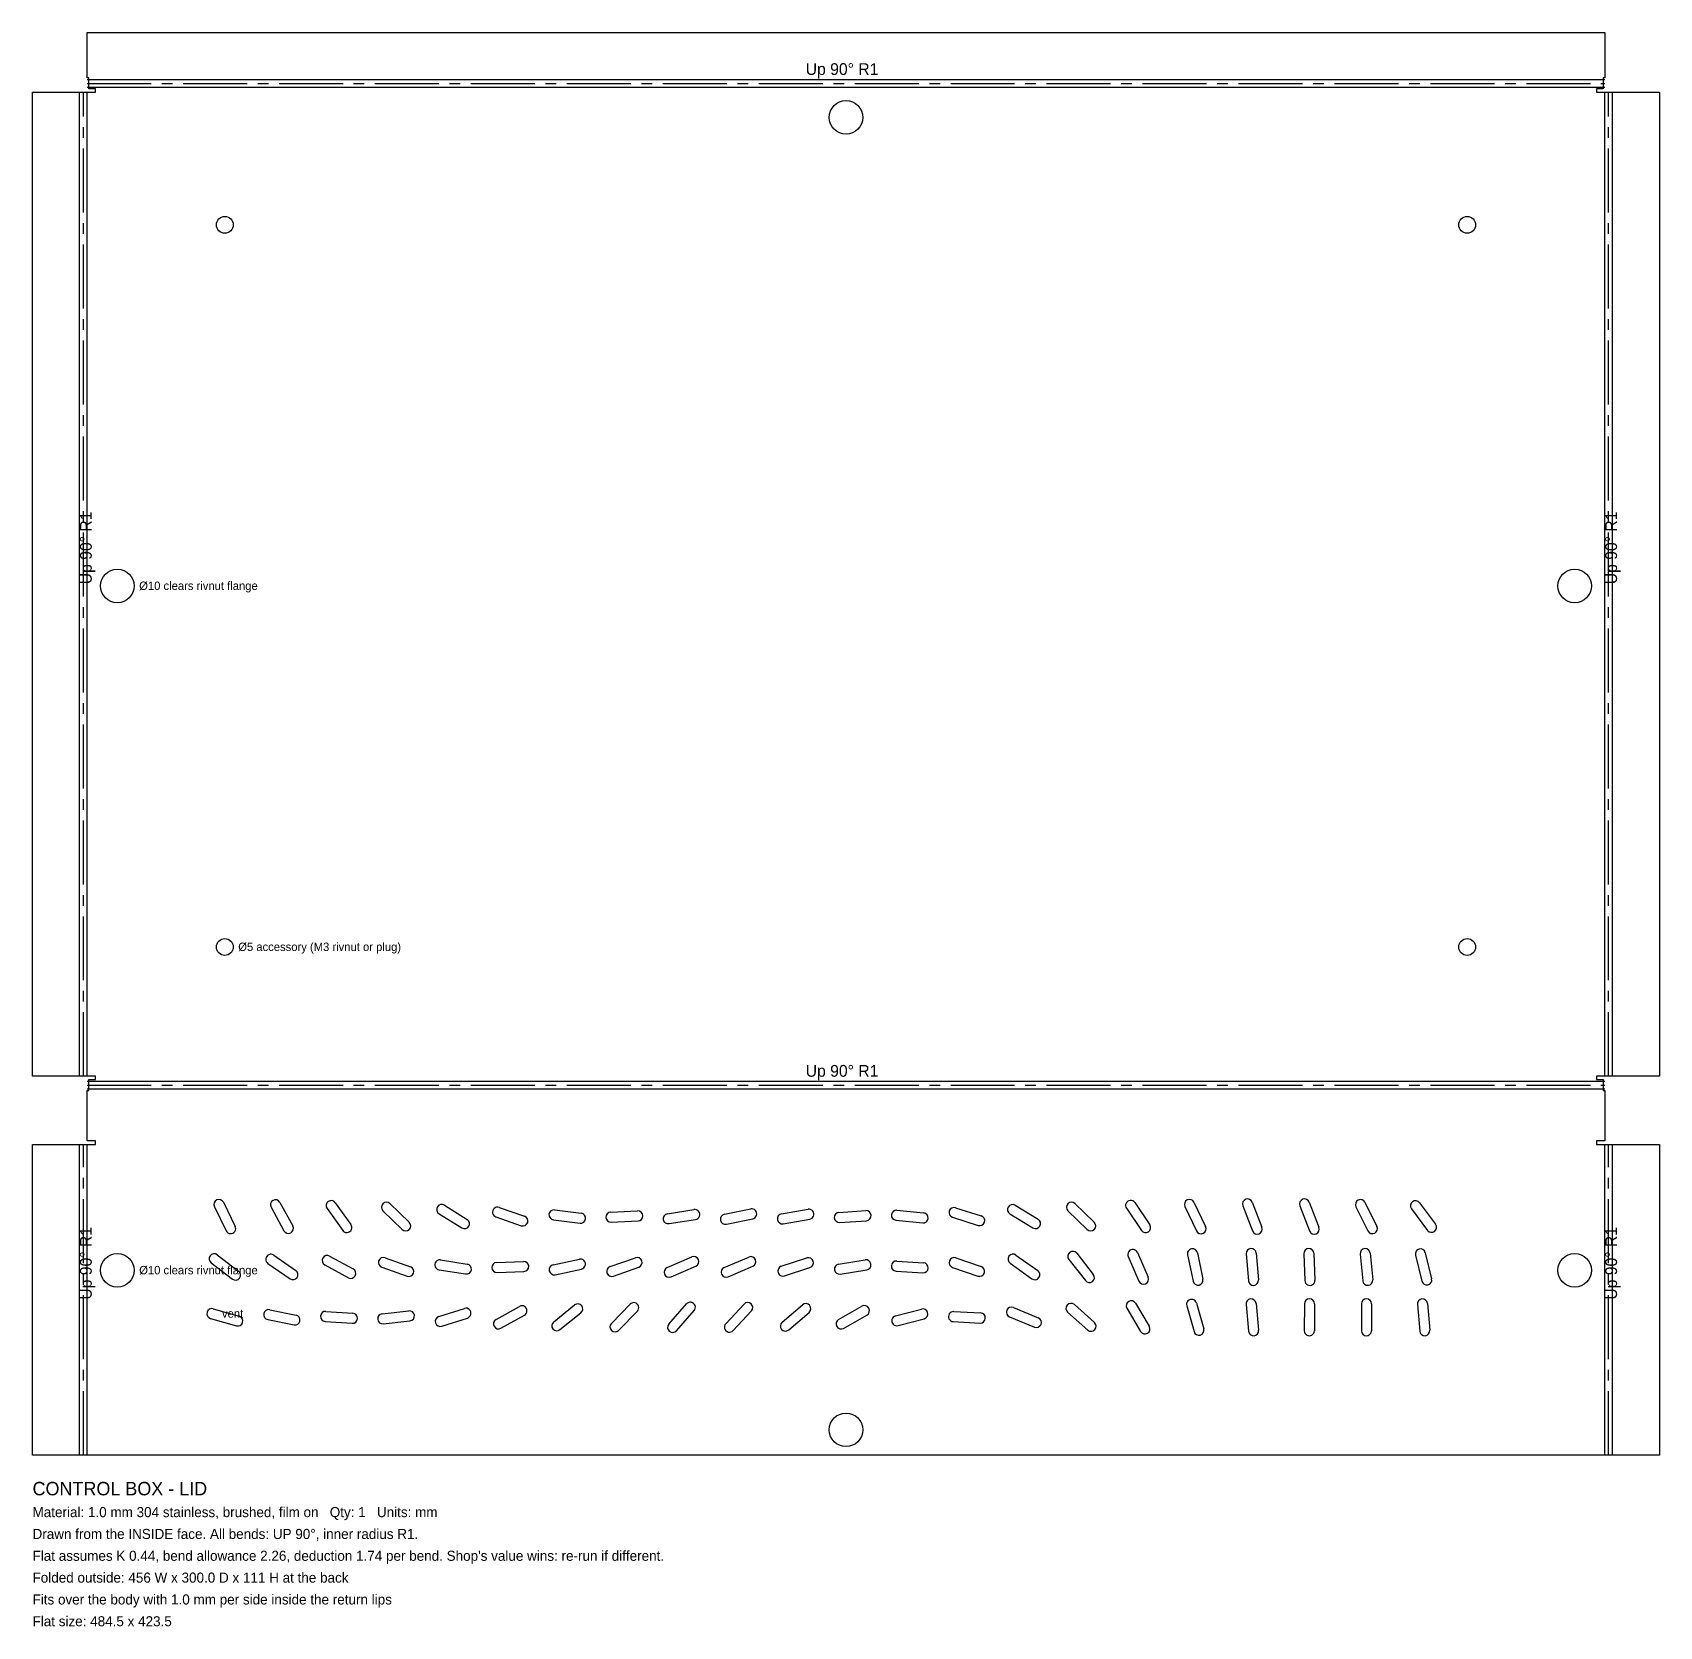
# Model space of a CAD drawing. Header units: millimetres. Extents: x -242 to 242, y -310 to 165.
import ezdxf

# ---------------------------------------------------------------- set-up
doc = ezdxf.new("R2010")
doc.units = ezdxf.units.MM
doc.linetypes.add('CENTER2', pattern=[28.575, 19.05, -3.175, 3.175, -3.175])
for name, color, linetype in [('Bend Center', 1, 'CENTER2'), ('Bend Notes', 3, 'CONTINUOUS'), ('Leaders', 5, 'CONTINUOUS'), ('Title', 7, 'CONTINUOUS'), ('Visible', 7, 'CONTINUOUS'), ('Visible Narrow', 8, 'CONTINUOUS')]:
    doc.layers.add(name, color=color, linetype=linetype)

msp = doc.modelspace()

# ---------------------------------------------------------------- linework, layer by layer
at = {"layer": 'Bend Center'}
for p, q in [((-227.131, -146), (-227.131, 147)), ((-226, 149.631), (226, 149.631)), ((227.131, -146), (227.131, 147)), ((-226, -148.631), (226, -148.631)), ((-227.131, -258.7619), (-227.131, -166.2619)), ((227.131, -258.7619), (227.131, -166.2619))]:
    msp.add_line(p, q, dxfattribs=at)
at = {"layer": 'Visible'}
for p, q in [((-226, 151.2619), (-226, 164.7619)), ((-226, 164.7619), (226, 164.7619)), ((226, 164.7619), (226, 151.2619)), ((-225.5, 151.2619), (-226, 151.2619)), ((-225.5, 148), (-225.5, 151.2619)), ((226, 151.2619), (225.5, 151.2619)), ((225.5, 151.2619), (225.5, 148)), ((-242.2619, -146), (-242.2619, 147)), ((-242.2619, 147), (-228.7619, 147)), ((-228.7619, 147), (-228.2619, 147)), ((-228.2619, 147), (-226, 147)), ((-226, 147), (-223.5, 147)), ((-223.5, 148), (-225.5, 148)), ((-223.5, 147), (-223.5, 148)), ((225.5, 148), (223.5, 148)), ((223.5, 148), (223.5, 147)), ((223.5, 147), (226, 147)), ((226, 147), (228.2619, 147)), ((228.2619, 147), (228.7619, 147)), ((228.7619, 147), (242.2619, 147)), ((242.2619, 147), (242.2619, -146)), ((-228.7619, -146), (-242.2619, -146)), ((-228.2619, -146), (-228.7619, -146)), ((-226, -146), (-228.2619, -146)), ((-223.5, -146), (-226, -146)), ((-225.5, -150.2619), (-225.5, -147)), ((-225.5, -147), (-223.5, -147)), ((-223.5, -147), (-223.5, -146)), ((226, -146), (223.5, -146)), ((223.5, -146), (223.5, -147)), ((223.5, -147), (225.5, -147)), ((225.5, -147), (225.5, -150.2619)), ((228.2619, -146), (226, -146)), ((228.7619, -146), (228.2619, -146)), ((242.2619, -146), (228.7619, -146)), ((-226, -165.2619), (-226, -150.2619)), ((-226, -150.2619), (-225.5, -150.2619)), ((225.5, -150.2619), (226, -150.2619)), ((226, -150.2619), (226, -165.2619)), ((-242.2619, -258.7619), (-242.2619, -166.2619)), ((-242.2619, -166.2619), (-228.7619, -166.2619)), ((-228.7619, -166.2619), (-228.2619, -166.2619)), ((-228.2619, -166.2619), (-226, -166.2619)), ((-223.5, -165.2619), (-226, -165.2619)), ((-226, -166.2619), (-223.5, -166.2619)), ((-223.5, -166.2619), (-223.5, -165.2619)), ((226, -165.2619), (223.5, -165.2619)), ((223.5, -165.2619), (223.5, -166.2619)), ((223.5, -166.2619), (226, -166.2619)), ((226, -166.2619), (228.2619, -166.2619)), ((228.2619, -166.2619), (228.7619, -166.2619)), ((228.7619, -166.2619), (242.2619, -166.2619)), ((242.2619, -166.2619), (242.2619, -258.7619)), ((-185.4017, -183.5089), (-181.9008, -190.7022)), ((-168.5995, -183.5322), (-164.7671, -190.5545)), ((-152.1064, -183.6357), (-147.4532, -190.1432)), ((-135.8216, -183.8978), (-130.0868, -189.4756)), ((68.1777, -183.8981), (73.9136, -189.4748)), ((85.9921, -183.6105), (90.4891, -190.227)), ((103.6286, -183.5061), (107.0782, -190.7242)), ((120.9719, -183.49), (123.8301, -190.9621)), ((137.9579, -183.4902), (140.8406, -190.9527)), ((154.5628, -183.5124), (158.1236, -190.6762)), ((170.811, -183.6587), (175.5938, -190.0716)), ((-188.0992, -184.8217), (-184.5983, -192.015)), ((-171.2329, -184.9694), (-167.4005, -191.9917)), ((-154.5468, -185.3807), (-149.8936, -191.8882)), ((-137.9132, -186.0483), (-132.1784, -191.6261)), ((-121.1876, -186.917), (-114.4005, -191.152)), ((-119.5995, -184.3719), (-112.8124, -188.6069)), ((-104.2707, -187.8677), (-96.7128, -190.4904)), ((-103.2872, -185.0335), (-95.7293, -187.6562)), ((-87.1561, -188.7503), (-79.2188, -189.7501)), ((-86.7812, -185.7738), (-78.8439, -186.7736)), ((-70.0636, -186.444), (-62.0718, -186.083)), ((-53.1866, -186.9119), (-45.2868, -185.6495)), ((-52.7132, -189.8744), (-44.8134, -188.6119)), ((-36.2197, -187.0953), (-28.3824, -185.4897)), ((-35.6176, -190.0342), (-27.7803, -188.4286)), ((-19.1967, -186.9635), (-11.3131, -185.604)), ((-18.6869, -189.9199), (-10.8033, -188.5604)), ((-2.0918, -186.5341), (5.8902, -185.9966)), ((14.8723, -188.863), (22.8339, -189.6465)), ((15.1661, -185.8774), (23.1277, -186.6609)), ((31.7335, -187.978), (39.3566, -190.4046)), ((32.6434, -185.1193), (40.2665, -187.5459)), ((48.7987, -186.988), (55.6565, -191.1075)), ((50.3435, -184.4164), (57.2013, -188.5358)), ((66.0864, -186.0491), (71.8223, -191.6258)), ((83.5109, -185.2969), (88.0079, -191.9134)), ((100.9218, -184.7997), (104.3714, -192.0178)), ((118.1699, -184.5618), (121.0281, -192.0339)), ((135.1594, -184.5712), (138.0421, -192.0337)), ((151.8764, -184.8477), (155.4372, -192.0115)), ((168.4062, -185.4523), (173.189, -191.8652)), ((-69.9282, -189.4409), (-61.9364, -189.0799)), ((-1.8902, -189.5273), (6.0918, -188.9898)), ((86.7827, -198.4955), (89.969, -205.8336)), ((104.6419, -198.5384), (106.2935, -206.3661)), ((122.174, -198.6544), (122.8164, -206.6286)), ((156.1122, -198.6373), (156.8742, -206.6009)), ((172.4966, -198.5189), (174.4158, -206.2853)), ((-189.092, -201.5348), (-182.7239, -206.3771)), ((-187.2761, -199.1468), (-180.908, -203.9891)), ((-172.1387, -201.7032), (-165.5779, -206.281)), ((-170.4221, -199.2429), (-163.8613, -203.8206)), ((-155.2292, -202.1585), (-148.2105, -205.9974)), ((-153.7895, -199.5265), (-146.7708, -203.3654)), ((-138.2713, -202.8374), (-130.7322, -205.5136)), ((-137.2678, -200.0103), (-129.7287, -202.6865)), ((-120.7249, -200.6703), (-112.8182, -201.8886)), ((-104.0562, -201.4212), (-96.0624, -201.105)), ((-87.2257, -202.1344), (-79.4037, -200.4562)), ((-86.5963, -205.0677), (-78.7743, -203.3895)), ((-70.2712, -202.6813), (-62.7289, -200.0142)), ((-69.2711, -205.5097), (-61.7288, -202.8426)), ((-53.267, -202.968), (-45.9206, -199.801)), ((-52.0794, -205.7229), (-44.733, -202.5559)), ((-36.2682, -202.9412), (-28.9021, -199.8204)), ((-35.0979, -205.7035), (-27.7318, -202.5827)), ((-19.2682, -202.582), (-11.6659, -200.091)), ((-18.3341, -205.4329), (-10.7318, -202.9419)), ((-2.1863, -201.9107), (5.7138, -200.6506)), ((15.1032, -201.0113), (23.0871, -201.5186)), ((31.7297, -202.8834), (39.2972, -205.4783)), ((32.7028, -200.0456), (40.2703, -202.6405)), ((48.8725, -201.6604), (55.3855, -206.3059)), ((50.6145, -199.218), (57.1275, -203.8635)), ((66.3502, -200.5418), (71.29, -206.8345)), ((68.71, -198.6894), (73.6498, -204.9821)), ((84.031, -199.6903), (87.2173, -207.0284)), ((101.7065, -199.1578), (103.3581, -206.9854)), ((119.1836, -198.8953), (119.826, -206.8695)), ((136.3381, -198.8264), (136.6644, -206.8198)), ((139.3356, -198.7041), (139.6619, -206.6974)), ((153.1258, -198.923), (153.8878, -206.8866)), ((169.5842, -199.2386), (171.5034, -207.005)), ((-121.1818, -203.6353), (-113.2751, -204.8536)), ((-103.9376, -204.4189), (-95.9438, -204.1027)), ((-1.7138, -204.8733), (6.1863, -203.6132)), ((14.9129, -204.0053), (22.8968, -204.5126)), ((-188.4416, -215.2311), (-180.7429, -217.4058)), ((-171.615, -215.4857), (-163.7796, -217.0999)), ((-154.8866, -215.9887), (-146.9058, -216.5424)), ((-138.1395, -216.7061), (-130.1869, -215.8356)), ((-121.2668, -217.5514), (-113.6468, -215.115)), ((-120.3532, -220.4089), (-112.7332, -217.9725)), ((-104.2249, -218.3943), (-97.2326, -214.5075)), ((-102.7674, -221.0164), (-95.7751, -217.1296)), ((-87.0566, -219.1014), (-80.8244, -214.0855)), ((-85.1756, -221.4384), (-78.9434, -216.4225)), ((-69.8667, -219.5782), (-64.281, -213.851)), ((-67.719, -221.6729), (-62.1333, -215.9456)), ((-52.7669, -219.7769), (-47.4868, -213.7669)), ((-50.5132, -221.757), (-45.2331, -215.747)), ((-35.8216, -219.6712), (-30.3761, -213.8106)), ((-33.6239, -221.7133), (-28.1784, -215.8527)), ((-19.0109, -219.2325), (-12.945, -214.0167)), ((-17.055, -221.5072), (-10.9891, -216.2914)), ((-2.2179, -218.4399), (4.7321, -214.4778)), ((-0.7321, -221.0461), (6.2179, -217.084)), ((14.7498, -217.3305), (22.4858, -215.2924)), ((32.0849, -216.0525), (40.0737, -216.4755)), ((48.7301, -217.6293), (56.1299, -220.6695)), ((49.8701, -214.8544), (57.2699, -217.8946)), ((66.0138, -216.2257), (71.9932, -221.5405)), ((68.0068, -213.9834), (73.9862, -219.2982)), ((83.6714, -215.0842), (87.7472, -221.9681)), ((86.2528, -213.5558), (90.3286, -220.4397)), ((101.4623, -214.3254), (103.6523, -222.0198)), ((104.3477, -213.5041), (106.5377, -221.1985)), ((119.1344, -213.9188), (119.8786, -221.8841)), ((122.1214, -213.6397), (122.8656, -221.6051)), ((136.5128, -213.7572), (136.4872, -221.7571)), ((139.5128, -213.7668), (139.4872, -221.7667)), ((153.5189, -213.7549), (153.4811, -221.7548)), ((156.5189, -213.7691), (156.4811, -221.769)), ((170.1562, -213.9083), (170.8552, -221.8777)), ((173.1448, -213.6462), (173.8438, -221.6156)), ((-189.2571, -218.1181), (-181.5584, -220.2928)), ((-172.2204, -218.424), (-164.385, -220.0382)), ((-155.0942, -218.9815), (-147.1134, -219.5352)), ((-137.8131, -219.6882), (-129.8605, -218.8178)), ((15.5142, -220.2315), (23.2502, -218.1934)), ((31.9263, -219.0483), (39.9151, -219.4713)), ((-228.2619, -258.7619), (-242.2619, -258.7619)), ((-226, -258.7619), (-228.2619, -258.7619)), ((226, -258.7619), (-226, -258.7619)), ((228.2619, -258.7619), (226, -258.7619)), ((242.2619, -258.7619), (228.2619, -258.7619))]:
    msp.add_line(p, q, dxfattribs=at)
for centre, radius in [((0, 139.5), 5), ((-185, 107.5), 2.5), ((185, 107.5), 2.5), ((-217, 0), 5), ((217, 0), 5), ((-185, -107.5), 2.5), ((185, -107.5), 2.5), ((-217, -203.7619), 5), ((217, -203.7619), 5), ((0, -251.2619), 5)]:
    msp.add_circle(centre, radius, dxfattribs=at)
for centre, start, end in [((-186.7505, -184.1653), 25.9521, 205.9521), ((-169.9162, -184.2508), 28.6231, 208.6231), ((-153.3266, -184.5082), 35.5666, 215.5666), ((-136.8674, -184.973), 45.795, 225.795), ((67.132, -184.9736), 45.8063, 225.8063), ((84.7515, -184.4537), 34.2023, 214.2023), ((102.2752, -184.1529), 25.5431, 205.5431), ((119.5709, -184.0259), 20.9325, 200.9325), ((136.5586, -184.0307), 21.1211, 201.1211), ((153.2196, -184.18), 26.4299, 206.4299), ((169.6086, -184.5555), 36.7159, 216.7159), ((-120.3936, -185.6445), 58.0369, 238.0369), ((-113.6064, -189.8794), 238.0369, 58.0369), ((-103.7789, -186.4506), 70.8621, 250.8621), ((-96.2211, -189.0733), 250.8621, 70.8621), ((-86.9686, -187.2621), 82.8211, 262.8211), ((-79.0314, -188.2618), 262.8211, 82.8211), ((-69.9959, -187.9424), 92.586, 272.586), ((-62.0041, -187.5815), 272.586, 92.586), ((-52.9499, -188.3932), 99.0793, 279.0793), ((-45.0501, -187.1307), 279.0793, 99.0793), ((-35.9186, -188.5648), 101.578, 281.578), ((-28.0814, -186.9591), 281.578, 101.578), ((-18.9418, -188.4417), 99.784, 279.784), ((-11.0582, -187.0822), 279.784, 99.784), ((-1.991, -188.0307), 93.8528, 273.8528), ((5.991, -187.4932), 273.8528, 93.8528), ((15.0192, -187.3702), 84.3798, 264.3798), ((22.9808, -188.1537), 264.3798, 84.3798), ((32.1885, -186.5486), 72.3424, 252.3424), ((39.8115, -188.9753), 252.3424, 72.3424), ((49.5711, -185.7022), 59.0069, 239.0069), ((56.4289, -189.8217), 239.0069, 59.0069), ((-183.2495, -191.3586), 205.9521, 25.9521), ((-166.0838, -191.2731), 208.6231, 28.6231), ((-148.6734, -191.0157), 215.5666, 35.5666), ((-131.1326, -190.5509), 225.795, 45.795), ((72.868, -190.5503), 225.8063, 45.8063), ((89.2485, -191.0702), 214.2023, 34.2023), ((105.7248, -191.371), 205.5431, 25.5431), ((122.4291, -191.498), 200.9325, 20.9325), ((139.4414, -191.4932), 201.1211, 21.1211), ((156.7804, -191.3439), 206.4299, 26.4299), ((174.3914, -190.9684), 216.7159, 36.7159), ((67.5301, -199.6156), 38.1316, 218.1316), ((85.4068, -199.0929), 23.4713, 203.4713), ((103.1742, -198.8481), 11.9139, 191.9139), ((120.6788, -198.7749), 4.6058, 184.6058), ((137.8369, -198.7653), 2.3373, 182.3373), ((154.619, -198.7801), 5.4658, 185.4658), ((171.0404, -198.8787), 13.88, 193.88), ((-188.184, -200.3408), 52.7501, 232.7501), ((-171.2804, -200.4731), 55.0952, 235.0952), ((-154.5094, -200.8425), 61.323, 241.323), ((-147.4906, -204.6814), 241.323, 61.323), ((-137.7695, -201.4238), 70.4564, 250.4564), ((-130.2305, -204.1), 250.4564, 70.4564), ((-120.9533, -202.1528), 81.24, 261.24), ((-113.0467, -203.3711), 261.24, 81.24), ((-103.9969, -202.92), 92.2652, 272.2652), ((-96.0031, -202.6038), 272.2652, 92.2652), ((-86.911, -203.601), 102.109, 282.109), ((-79.089, -201.9229), 282.109, 102.109), ((-69.7712, -204.0955), 109.4748, 289.4748), ((-62.2288, -201.4284), 289.4748, 109.4748), ((-52.6732, -204.3454), 113.3201, 293.3201), ((-45.3268, -201.1785), 293.3201, 113.3201), ((-35.6831, -204.3224), 112.9612, 292.9612), ((-28.3169, -201.2015), 292.9612, 112.9612), ((-18.8012, -204.0074), 108.1418, 288.1418), ((-11.1988, -201.5165), 288.1418, 108.1418), ((-1.9501, -203.392), 99.0623, 279.0623), ((5.9501, -202.1319), 279.0623, 99.0623), ((15.0081, -202.5083), 86.3642, 266.3642), ((22.9919, -203.0156), 266.3642, 86.3642), ((32.2163, -201.4645), 71.0725, 251.0725), ((39.7837, -204.0594), 251.0725, 71.0725), ((49.7435, -200.4392), 54.5014, 234.5014), ((-181.816, -205.1831), 232.7501, 52.7501), ((-164.7196, -205.0508), 235.0952, 55.0952), ((56.2565, -205.0847), 234.5014, 54.5014), ((72.4699, -205.9083), 218.1316, 38.1316), ((88.5932, -206.431), 203.4713, 23.4713), ((104.8258, -206.6758), 191.9139, 11.9139), ((121.3212, -206.749), 184.6058, 4.6058), ((138.1631, -206.7586), 182.3373, 2.3373), ((155.381, -206.7438), 185.4658, 5.4658), ((172.9596, -206.6451), 193.88, 13.88), ((84.9621, -214.32), 30.629, 210.629), ((102.905, -213.9148), 15.8881, 195.8881), ((120.6279, -213.7793), 5.3381, 185.3381), ((138.0128, -213.762), 359.8168, 179.8168), ((155.0189, -213.762), 359.7296, 179.7296), ((171.6505, -213.7772), 5.0126, 185.0126), ((-188.8494, -216.6746), 74.2259, 254.2259), ((-181.1506, -218.8493), 254.2259, 74.2259), ((-171.9177, -216.9548), 78.3588, 258.3588), ((-164.0823, -218.5691), 258.3588, 78.3588), ((-154.9904, -217.4851), 86.0316, 266.0316), ((-147.0096, -218.0388), 266.0316, 86.0316), ((-137.9763, -218.1972), 96.2462, 276.2462), ((-130.0237, -217.3267), 276.2462, 96.2462), ((-120.81, -218.9802), 107.7313, 287.7313), ((-113.19, -216.5437), 287.7313, 107.7313), ((-96.5038, -215.8186), 299.0678, 119.0678), ((-79.8839, -215.254), 308.8282, 128.8282), ((-63.2072, -214.8983), 315.717, 135.717), ((-46.3599, -214.7569), 318.6991, 138.6991), ((-29.2773, -214.8316), 317.103, 137.103), ((-11.9671, -215.154), 310.691, 130.691), ((5.475, -215.7809), 299.6868, 119.6868), ((15.132, -218.781), 104.7602, 284.7602), ((22.868, -216.7429), 284.7602, 104.7602), ((32.0056, -217.5504), 86.9691, 266.9691), ((39.9944, -217.9734), 266.9691, 86.9691), ((49.3001, -216.2418), 67.6645, 247.6645), ((56.6999, -219.2821), 247.6645, 67.6645), ((67.0103, -215.1045), 48.3674, 228.3674), ((-103.4962, -219.7053), 119.0678, 299.0678), ((-86.1161, -220.2699), 128.8282, 308.8282), ((-68.7928, -220.6255), 135.717, 315.717), ((-51.6401, -220.767), 138.6991, 318.6991), ((-34.7227, -220.6923), 137.103, 317.103), ((-18.0329, -220.3699), 130.691, 310.691), ((-1.475, -219.743), 119.6868, 299.6868), ((72.9897, -220.4194), 228.3674, 48.3674), ((89.0379, -221.2039), 210.629, 30.629), ((105.095, -221.6091), 195.8881, 15.8881), ((121.3721, -221.7446), 185.3381, 5.3381), ((137.9872, -221.7619), 179.8168, 359.8168), ((154.9811, -221.7619), 179.7296, 359.7296), ((172.3495, -221.7466), 185.0126, 5.0126)]:
    msp.add_arc(centre, 1.5, start, end, dxfattribs=at)
at = {"layer": 'Visible Narrow'}
for p, q in [((-226, 150.7619), (226, 150.7619)), ((-228.2619, -146), (-228.2619, 147)), ((-226, 148.5), (226, 148.5)), ((-226, -146), (-226, 147)), ((226, -146), (226, 147)), ((228.2619, -146), (228.2619, 147)), ((-226, -147.5), (226, -147.5)), ((-226, -149.7619), (226, -149.7619)), ((-228.2619, -258.7619), (-228.2619, -166.2619)), ((-226, -258.7619), (-226, -166.2619)), ((226, -258.7619), (226, -166.2619)), ((228.2619, -258.7619), (228.2619, -166.2619))]:
    msp.add_line(p, q, dxfattribs=at)

# ---------------------------------------------------------------- texts
at = {"layer": 'Bend Notes'}
for p in [(-12, 152.131), (-12, -146.131)]:
    msp.add_text('Up 90%%D R1', height=3.5, dxfattribs=at).set_placement(p)
for p in [(-224.631, 0.5), (229.631, 0.5), (-224.631, -212.5119), (229.631, -212.5119)]:
    msp.add_text('Up 90%%D R1', height=3.5, rotation=90, dxfattribs=at).set_placement(p)
at = {"layer": 'Leaders'}
for s, p in [('%%c10 clears rivnut flange', (-210.5, -1.2)), ('%%c5 accessory (M3 rivnut or plug)', (-181, -108.7)), ('%%c10 clears rivnut flange', (-210.5, -204.9619)), ('vent', (-185.8494, -217.8746))]:
    msp.add_text(s, height=2.5, dxfattribs=at).set_placement(p)
at = {"layer": 'Title'}
for s, height, p in [('CONTROL BOX - LID', 4, (-242.2619, -270.7619)), ('Material: 1.0 mm 304 stainless, brushed, film on   Qty: 1   Units: mm', 3, (-242.2619, -277.2619)), ('Drawn from the INSIDE face. All bends: UP 90%%D, inner radius R1.', 3, (-242.2619, -283.7619)), ("Flat assumes K 0.44, bend allowance 2.26, deduction 1.74 per bend. Shop's value wins: re-run if different.", 3, (-242.2619, -290.2619)), ('Folded outside: 456 W x 300.0 D x 111 H at the back', 3, (-242.2619, -296.7619)), ('Fits over the body with 1.0 mm per side inside the return lips', 3, (-242.2619, -303.2619)), ('Flat size: 484.5 x 423.5', 3, (-242.2619, -309.7619))]:
    msp.add_text(s, height=height, dxfattribs=at).set_placement(p)

doc.saveas('drawing.dxf')
